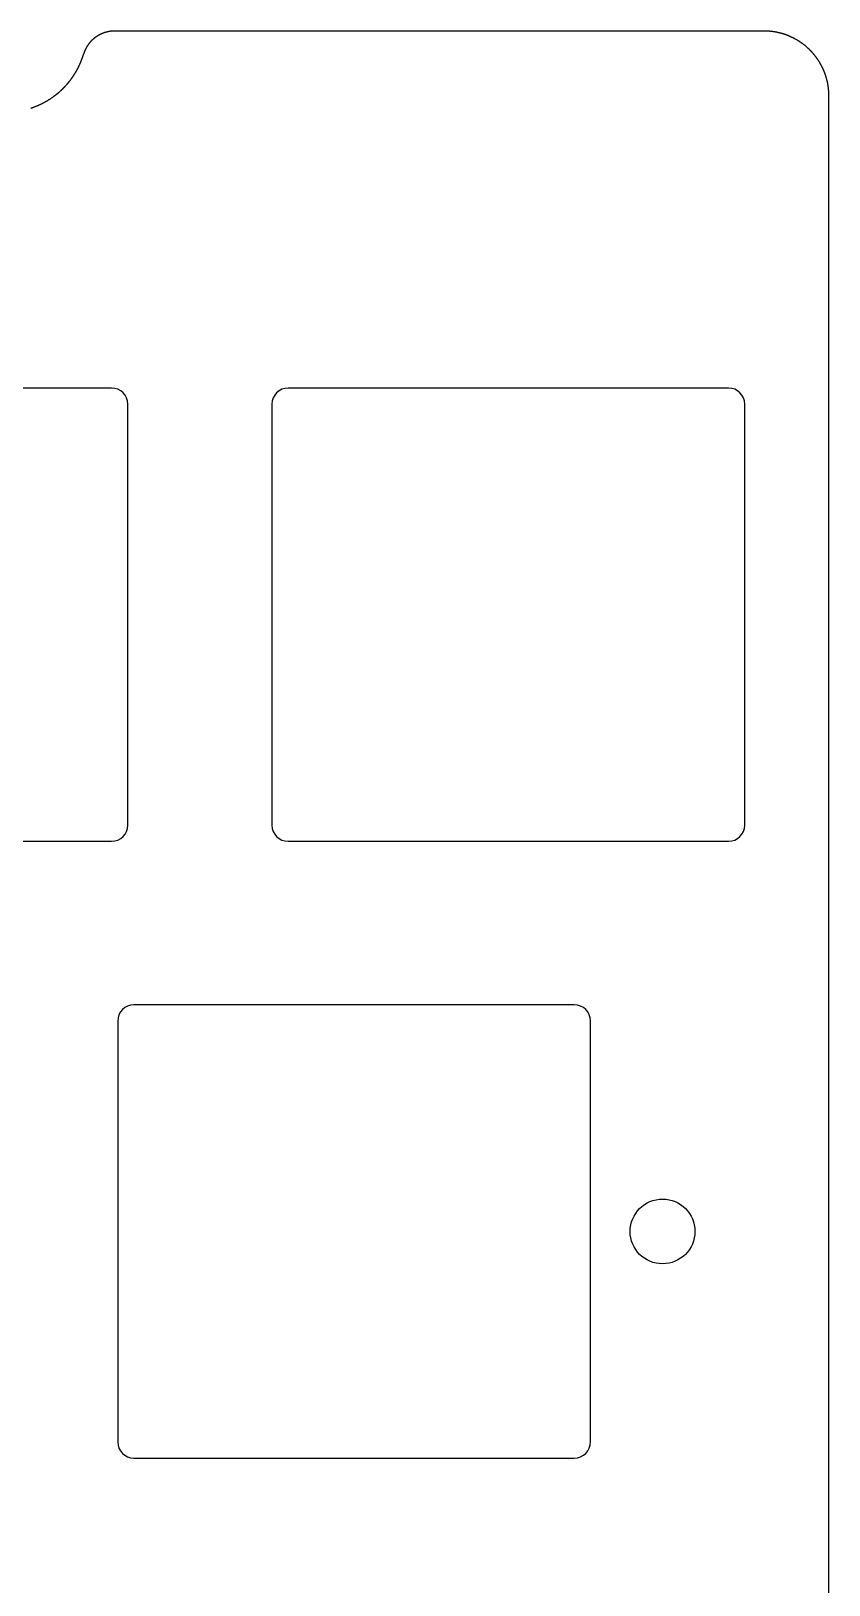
# Model space of a CAD drawing. Header units: millimetres. Extents: x -10 to 277, y -95 to 18.
# Drawn here: x 251.96 to 276.6, y -29.97 to 18.03 of the extents above; entities that cross this region are included whole.
import ezdxf

# ---------------------------------------------------------------- set-up
doc = ezdxf.new("R2010")
doc.units = ezdxf.units.MM
doc.header["$MEASUREMENT"] = 0
doc.layers.get('0').update_dxf_attribs({"linetype": 'CONTINUOUS'})
doc.layers.add('Edge.Cuts', color=53, linetype='CONTINUOUS')

msp = doc.modelspace()

# ---------------------------------------------------------------- linework, layer by layer
for points in [[(240.35, 6.5), (240.35, -6.5, 0.414212391), (240.85, -7), (254.45, -7, 0.414213562), (254.95, -6.5), (254.95, 6.5, 0.414213562), (254.45, 7), (240.85, 7, 0.414212391)], [(259.4, 6.5), (259.4, -6.5, 0.414212391), (259.9, -7), (273.5, -7, 0.414213562), (274, -6.5), (274, 6.5, 0.414213562), (273.5, 7), (259.9, 7, 0.414212391)], [(254.6375, -12.55), (254.6375, -25.55, 0.414212391), (255.1375, -26.05), (268.7375, -26.05, 0.414213562), (269.2375, -25.55), (269.2375, -12.55, 0.414213562), (268.7375, -12.05), (255.1375, -12.05, 0.414212391)]]:
    msp.add_lwpolyline(points, format="xyb", close=True)
msp.add_circle((271.4625, -19.05), 1)
at = {"layer": 'Edge.Cuts', "linetype": 'Continuous'}
for p, q in [((253.862325, 17.759895), (253.859045, 17.756847)), ((253.865618, 17.762927), (253.862325, 17.759895)), ((253.868925, 17.765945), (253.865618, 17.762927)), ((253.872245, 17.768949), (253.868925, 17.765945)), ((253.875579, 17.771938), (253.872245, 17.768949)), ((253.878926, 17.774911), (253.875579, 17.771938)), ((253.882287, 17.77787), (253.878926, 17.774911)), ((253.885661, 17.780814), (253.882287, 17.77787)), ((253.889048, 17.783743), (253.885661, 17.780814)), ((253.892448, 17.786657), (253.889048, 17.783743)), ((253.895861, 17.789555), (253.892448, 17.786657)), ((253.899287, 17.792439), (253.895861, 17.789555)), ((253.902726, 17.795307), (253.899287, 17.792439)), ((253.906178, 17.798159), (253.902726, 17.795307)), ((253.909643, 17.800997), (253.906178, 17.798159)), ((253.91312, 17.803819), (253.909643, 17.800997)), ((253.91661, 17.806625), (253.91312, 17.803819)), ((253.920113, 17.809416), (253.91661, 17.806625)), ((253.923627, 17.812191), (253.920113, 17.809416)), ((253.927155, 17.81495), (253.923627, 17.812191)), ((253.930694, 17.817694), (253.927155, 17.81495)), ((253.934246, 17.820422), (253.930694, 17.817694)), ((253.93781, 17.823134), (253.934246, 17.820422)), ((253.941386, 17.82583), (253.93781, 17.823134)), ((253.948574, 17.831173), (253.941386, 17.82583)), ((253.955809, 17.836453), (253.948574, 17.831173)), ((253.963091, 17.841667), (253.955809, 17.836453)), ((253.970419, 17.846816), (253.963091, 17.841667)), ((253.977793, 17.851899), (253.970419, 17.846816)), ((253.985211, 17.856916), (253.977793, 17.851899)), ((253.992674, 17.861866), (253.985211, 17.856916)), ((254.00018, 17.866749), (253.992674, 17.861866)), ((254.007729, 17.871565), (254.00018, 17.866749)), ((254.01532, 17.876313), (254.007729, 17.871565)), ((254.022953, 17.880992), (254.01532, 17.876313)), ((254.030626, 17.885602), (254.022953, 17.880992)), ((254.03834, 17.890144), (254.030626, 17.885602)), ((254.046094, 17.894616), (254.03834, 17.890144)), ((254.053886, 17.899018), (254.046094, 17.894616)), ((254.061717, 17.90335), (254.053886, 17.899018)), ((254.069585, 17.907611), (254.061717, 17.90335)), ((254.07749, 17.911802), (254.069585, 17.907611)), ((254.085432, 17.915921), (254.07749, 17.911802)), ((254.093409, 17.919968), (254.085432, 17.915921)), ((254.101421, 17.923944), (254.093409, 17.919968)), ((254.109468, 17.927847), (254.101421, 17.923944)), ((254.117548, 17.931678), (254.109468, 17.927847)), ((254.125661, 17.935436), (254.117548, 17.931678)), ((254.133806, 17.939121), (254.125661, 17.935436)), ((254.141983, 17.942732), (254.133806, 17.939121)), ((254.150191, 17.94627), (254.141983, 17.942732)), ((254.158429, 17.949734), (254.150191, 17.94627)), ((254.166697, 17.953123), (254.158429, 17.949734)), ((254.174994, 17.956438), (254.166697, 17.953123)), ((254.18332, 17.959678), (254.174994, 17.956438)), ((254.191673, 17.962844), (254.18332, 17.959678)), ((254.200053, 17.965933), (254.191673, 17.962844)), ((254.20846, 17.968948), (254.200053, 17.965933)), ((254.216893, 17.971887), (254.20846, 17.968948)), ((254.22535, 17.97475), (254.216893, 17.971887)), ((254.233832, 17.977537), (254.22535, 17.97475)), ((254.242339, 17.980247), (254.233832, 17.977537)), ((254.250868, 17.982882), (254.242339, 17.980247)), ((254.25942, 17.985439), (254.250868, 17.982882)), ((254.267994, 17.98792), (254.25942, 17.985439)), ((254.27659, 17.990323), (254.267994, 17.98792)), ((254.285206, 17.99265), (254.27659, 17.990323)), ((254.293843, 17.994899), (254.285206, 17.99265)), ((254.302499, 17.997071), (254.293843, 17.994899)), ((254.311174, 17.999165), (254.302499, 17.997071)), ((254.319868, 18.001181), (254.311174, 17.999165)), ((254.32858, 18.003119), (254.319868, 18.001181)), ((254.337309, 18.00498), (254.32858, 18.003119)), ((254.346054, 18.006762), (254.337309, 18.00498)), ((254.354816, 18.008466), (254.346054, 18.006762)), ((254.363593, 18.010091), (254.354816, 18.008466)), ((254.372386, 18.011638), (254.363593, 18.010091)), ((254.381193, 18.013107), (254.372386, 18.011638)), ((254.390013, 18.014496), (254.381193, 18.013107)), ((254.398848, 18.015807), (254.390013, 18.014496)), ((254.407695, 18.017039), (254.398848, 18.015807)), ((254.416554, 18.018192), (254.407695, 18.017039)), ((254.425425, 18.019266), (254.416554, 18.018192)), ((254.434308, 18.020261), (254.425425, 18.019266)), ((254.443201, 18.021176), (254.434308, 18.020261)), ((254.452105, 18.022012), (254.443201, 18.021176)), ((254.461018, 18.022769), (254.452105, 18.022012)), ((254.469941, 18.023447), (254.461018, 18.022769)), ((254.478872, 18.024045), (254.469941, 18.023447)), ((254.487812, 18.024563), (254.478872, 18.024045)), ((254.49676, 18.025002), (254.487812, 18.024563)), ((254.505715, 18.025361), (254.49676, 18.025002)), ((254.514677, 18.025641), (254.505715, 18.025361)), ((254.523645, 18.02584), (254.514677, 18.025641)), ((254.53262, 18.02596), (254.523645, 18.02584)), ((254.5416, 18.026), (254.53262, 18.02596)), ((274.6, 18.026), (254.5416, 18.026)), ((274.602308, 18.025999), (274.6, 18.026)), ((274.60864, 18.025981), (274.602308, 18.025999)), ((274.614969, 18.025944), (274.60864, 18.025981)), ((274.621299, 18.025887), (274.614969, 18.025944)), ((274.627627, 18.025809), (274.621299, 18.025887)), ((274.633957, 18.025712), (274.627627, 18.025809)), ((274.640284, 18.025595), (274.633957, 18.025712)), ((274.646612, 18.025457), (274.640284, 18.025595)), ((274.652937, 18.0253), (274.646612, 18.025457)), ((274.659264, 18.025123), (274.652937, 18.0253)), ((274.665588, 18.024925), (274.659264, 18.025123)), ((274.671912, 18.024708), (274.665588, 18.024925)), ((274.678235, 18.024471), (274.671912, 18.024708)), ((274.684557, 18.024213), (274.678235, 18.024471)), ((274.690877, 18.023936), (274.684557, 18.024213)), ((274.697198, 18.023639), (274.690877, 18.023936)), ((274.703516, 18.023322), (274.697198, 18.023639)), ((274.709834, 18.022984), (274.703516, 18.023322)), ((274.71615, 18.022627), (274.709834, 18.022984)), ((274.722465, 18.02225), (274.71615, 18.022627)), ((274.728778, 18.021853), (274.722465, 18.02225)), ((274.735091, 18.021436), (274.728778, 18.021853)), ((274.7414, 18.020999), (274.735091, 18.021436)), ((274.74771, 18.020542), (274.7414, 18.020999)), ((274.754017, 18.020065), (274.74771, 18.020542)), ((274.760323, 18.019568), (274.754017, 18.020065)), ((274.766627, 18.019051), (274.760323, 18.019568)), ((274.77293, 18.018515), (274.766627, 18.019051)), ((274.779229, 18.017958), (274.77293, 18.018515)), ((274.785528, 18.017381), (274.779229, 18.017958)), ((274.791824, 18.016785), (274.785528, 18.017381)), ((274.798119, 18.016169), (274.791824, 18.016785)), ((274.804411, 18.015532), (274.798119, 18.016169)), ((274.810702, 18.014876), (274.804411, 18.015532)), ((274.81699, 18.0142), (274.810702, 18.014876)), ((274.823276, 18.013504), (274.81699, 18.0142)), ((274.829559, 18.012788), (274.823276, 18.013504)), ((274.835841, 18.012053), (274.829559, 18.012788)), ((274.84212, 18.011297), (274.835841, 18.012053)), ((274.848397, 18.010522), (274.84212, 18.011297)), ((274.85467, 18.009726), (274.848397, 18.010522)), ((274.860942, 18.008911), (274.85467, 18.009726)), ((274.86721, 18.008076), (274.860942, 18.008911)), ((274.873477, 18.007221), (274.86721, 18.008076)), ((274.879739, 18.006347), (274.873477, 18.007221)), ((274.886, 18.005452), (274.879739, 18.006347)), ((274.892257, 18.004538), (274.886, 18.005452)), ((274.898512, 18.003604), (274.892257, 18.004538)), ((274.904764, 18.002651), (274.898512, 18.003604)), ((274.911013, 18.001677), (274.904764, 18.002651)), ((274.917258, 18.000684), (274.911013, 18.001677)), ((274.9235, 17.999671), (274.917258, 18.000684)), ((274.929739, 17.998638), (274.9235, 17.999671)), ((274.935975, 17.997585), (274.929739, 17.998638)), ((274.942207, 17.996513), (274.935975, 17.997585)), ((274.948436, 17.995421), (274.942207, 17.996513)), ((274.954661, 17.994309), (274.948436, 17.995421)), ((274.960884, 17.993178), (274.954661, 17.994309)), ((274.967102, 17.992027), (274.960884, 17.993178)), ((274.973317, 17.990856), (274.967102, 17.992027)), ((274.979528, 17.989666), (274.973317, 17.990856)), ((274.985735, 17.988456), (274.979528, 17.989666)), ((274.991938, 17.987226), (274.985735, 17.988456)), ((274.998138, 17.985977), (274.991938, 17.987226)), ((275.004333, 17.984708), (274.998138, 17.985977)), ((275.010525, 17.983419), (275.004333, 17.984708)), ((275.016712, 17.982111), (275.010525, 17.983419)), ((275.022896, 17.980784), (275.016712, 17.982111)), ((275.029075, 17.979436), (275.022896, 17.980784)), ((275.03525, 17.97807), (275.029075, 17.979436)), ((275.04142, 17.976683), (275.03525, 17.97807)), ((275.047587, 17.975277), (275.04142, 17.976683)), ((275.053748, 17.973852), (275.047587, 17.975277)), ((275.059906, 17.972407), (275.053748, 17.973852)), ((275.066058, 17.970943), (275.059906, 17.972407)), ((275.072207, 17.969459), (275.066058, 17.970943)), ((275.07835, 17.967956), (275.072207, 17.969459)), ((275.084489, 17.966433), (275.07835, 17.967956)), ((275.090622, 17.964891), (275.084489, 17.966433)), ((275.096751, 17.96333), (275.090622, 17.964891)), ((275.102875, 17.961749), (275.096751, 17.96333)), ((275.108995, 17.960149), (275.102875, 17.961749)), ((275.115108, 17.958529), (275.108995, 17.960149)), ((275.121217, 17.95689), (275.115108, 17.958529)), ((275.127321, 17.955232), (275.121217, 17.95689)), ((275.13342, 17.953554), (275.127321, 17.955232)), ((275.139512, 17.951858), (275.13342, 17.953554)), ((275.1456, 17.950141), (275.139512, 17.951858)), ((275.151683, 17.948406), (275.1456, 17.950141)), ((275.15776, 17.946651), (275.151683, 17.948406)), ((275.163831, 17.944878), (275.15776, 17.946651)), ((275.169897, 17.943085), (275.163831, 17.944878)), ((275.175957, 17.941272), (275.169897, 17.943085)), ((275.182011, 17.939441), (275.175957, 17.941272)), ((275.18806, 17.93759), (275.182011, 17.939441)), ((275.194103, 17.935721), (275.18806, 17.93759)), ((275.200139, 17.933832), (275.194103, 17.935721)), ((275.20617, 17.931924), (275.200139, 17.933832)), ((275.212195, 17.929997), (275.20617, 17.931924)), ((275.218214, 17.928051), (275.212195, 17.929997)), ((275.224226, 17.926086), (275.218214, 17.928051)), ((275.230232, 17.924102), (275.224226, 17.926086)), ((275.236232, 17.922099), (275.230232, 17.924102)), ((275.242226, 17.920077), (275.236232, 17.922099)), ((275.248213, 17.918036), (275.242226, 17.920077)), ((275.254194, 17.915976), (275.248213, 17.918036)), ((275.260168, 17.913898), (275.254194, 17.915976)), ((275.266136, 17.9118), (275.260168, 17.913898)), ((275.272097, 17.909684), (275.266136, 17.9118)), ((275.278052, 17.907548), (275.272097, 17.909684)), ((275.283999, 17.905394), (275.278052, 17.907548)), ((275.28994, 17.903221), (275.283999, 17.905394)), ((275.295874, 17.901029), (275.28994, 17.903221)), ((275.301801, 17.898819), (275.295874, 17.901029)), ((275.307721, 17.89659), (275.301801, 17.898819)), ((275.313633, 17.894342), (275.307721, 17.89659)), ((275.319539, 17.892075), (275.313633, 17.894342)), ((275.325438, 17.88979), (275.319539, 17.892075)), ((275.331329, 17.887486), (275.325438, 17.88979)), ((275.337213, 17.885163), (275.331329, 17.887486)), ((275.343089, 17.882822), (275.337213, 17.885163)), ((275.348958, 17.880462), (275.343089, 17.882822)), ((275.35482, 17.878084), (275.348958, 17.880462)), ((275.360674, 17.875687), (275.35482, 17.878084)), ((275.36652, 17.873272), (275.360674, 17.875687)), ((275.37819, 17.868386), (275.36652, 17.873272)), ((275.389829, 17.863427), (275.37819, 17.868386)), ((275.401436, 17.858394), (275.389829, 17.863427)), ((275.41301, 17.853287), (275.401436, 17.858394)), ((275.424552, 17.848108), (275.41301, 17.853287)), ((275.436061, 17.842856), (275.424552, 17.848108)), ((275.447537, 17.837531), (275.436061, 17.842856)), ((275.458978, 17.832134), (275.447537, 17.837531)), ((275.470385, 17.826665), (275.458978, 17.832134)), ((275.481757, 17.821124), (275.470385, 17.826665)), ((275.493093, 17.815511), (275.481757, 17.821124)), ((275.504394, 17.809826), (275.493093, 17.815511)), ((275.515658, 17.804071), (275.504394, 17.809826)), ((275.526885, 17.798244), (275.515658, 17.804071)), ((275.538075, 17.792347), (275.526885, 17.798244)), ((275.549228, 17.786379), (275.538075, 17.792347)), ((275.560342, 17.78034), (275.549228, 17.786379)), ((275.571417, 17.774232), (275.560342, 17.78034)), ((275.582454, 17.768054), (275.571417, 17.774232)), ((275.593451, 17.761806), (275.582454, 17.768054)), ((275.604408, 17.75549), (275.593451, 17.761806)), ((253.570939, 17.27147), (253.573072, 17.278245)), ((253.573072, 17.278245), (253.575186, 17.285024)), ((253.575186, 17.285024), (253.577281, 17.291814)), ((253.577281, 17.291814), (253.579358, 17.298608)), ((253.579358, 17.298608), (253.581416, 17.305411)), ((253.581416, 17.305411), (253.5833, 17.3117)), ((253.583904, 17.31372), (253.5833, 17.3117)), ((253.585207, 17.318022), (253.583904, 17.31372)), ((253.586527, 17.322316), (253.585207, 17.318022)), ((253.587867, 17.326604), (253.586527, 17.322316)), ((253.589225, 17.330883), (253.587867, 17.326604)), ((253.590603, 17.335157), (253.589225, 17.330883)), ((253.591998, 17.339422), (253.590603, 17.335157)), ((253.593413, 17.343682), (253.591998, 17.339422)), ((253.594846, 17.347932), (253.593413, 17.343682)), ((253.596298, 17.352176), (253.594846, 17.347932)), ((253.597768, 17.356412), (253.596298, 17.352176)), ((253.599258, 17.360641), (253.597768, 17.356412)), ((253.600765, 17.364861), (253.599258, 17.360641)), ((253.602292, 17.369076), (253.600765, 17.364861)), ((253.603836, 17.373281), (253.602292, 17.369076)), ((253.605399, 17.37748), (253.603836, 17.373281)), ((253.60698, 17.381669), (253.605399, 17.37748)), ((253.608581, 17.385853), (253.60698, 17.381669)), ((253.610199, 17.390027), (253.608581, 17.385853)), ((253.611836, 17.394194), (253.610199, 17.390027)), ((253.613491, 17.398352), (253.611836, 17.394194)), ((253.615165, 17.402504), (253.613491, 17.398352)), ((253.616856, 17.406645), (253.615165, 17.402504)), ((253.618567, 17.41078), (253.616856, 17.406645)), ((253.620294, 17.414905), (253.618567, 17.41078)), ((253.622041, 17.419024), (253.620294, 17.414905)), ((253.623806, 17.423132), (253.622041, 17.419024)), ((253.625589, 17.427234), (253.623806, 17.423132)), ((253.62739, 17.431326), (253.625589, 17.427234)), ((253.629209, 17.435411), (253.62739, 17.431326)), ((253.631046, 17.439485), (253.629209, 17.435411)), ((253.632902, 17.443553), (253.631046, 17.439485)), ((253.634775, 17.44761), (253.632902, 17.443553)), ((253.636667, 17.45166), (253.634775, 17.44761)), ((253.638576, 17.455699), (253.636667, 17.45166)), ((253.640503, 17.459732), (253.638576, 17.455699)), ((253.642448, 17.463753), (253.640503, 17.459732)), ((253.644411, 17.467768), (253.642448, 17.463753)), ((253.646392, 17.471771), (253.644411, 17.467768)), ((253.648391, 17.475768), (253.646392, 17.471771)), ((253.650407, 17.479753), (253.648391, 17.475768)), ((253.652442, 17.48373), (253.650407, 17.479753)), ((253.654493, 17.487697), (253.652442, 17.48373)), ((253.656563, 17.491656), (253.654493, 17.487697)), ((253.65865, 17.495603), (253.656563, 17.491656)), ((253.660755, 17.499543), (253.65865, 17.495603)), ((253.662877, 17.503472), (253.660755, 17.499543)), ((253.665018, 17.507393), (253.662877, 17.503472)), ((253.667175, 17.511302), (253.665018, 17.507393)), ((253.66935, 17.515203), (253.667175, 17.511302)), ((253.671542, 17.519092), (253.66935, 17.515203)), ((253.673752, 17.522974), (253.671542, 17.519092)), ((253.675979, 17.526844), (253.673752, 17.522974)), ((253.678223, 17.530705), (253.675979, 17.526844)), ((253.680485, 17.534554), (253.678223, 17.530705)), ((253.682764, 17.538395), (253.680485, 17.534554)), ((253.68506, 17.542225), (253.682764, 17.538395)), ((253.687373, 17.546045), (253.68506, 17.542225)), ((253.689703, 17.549854), (253.687373, 17.546045)), ((253.692051, 17.553653), (253.689703, 17.549854)), ((253.694415, 17.557441), (253.692051, 17.553653)), ((253.696797, 17.561219), (253.694415, 17.557441)), ((253.699195, 17.564986), (253.696797, 17.561219)), ((253.701611, 17.568743), (253.699195, 17.564986)), ((253.704043, 17.572488), (253.701611, 17.568743)), ((253.706492, 17.576223), (253.704043, 17.572488)), ((253.708957, 17.579946), (253.706492, 17.576223)), ((253.71144, 17.58366), (253.708957, 17.579946)), ((253.713939, 17.587361), (253.71144, 17.58366)), ((253.716456, 17.591052), (253.713939, 17.587361)), ((253.718988, 17.594731), (253.716456, 17.591052)), ((253.721537, 17.5984), (253.718988, 17.594731)), ((253.724102, 17.602056), (253.721537, 17.5984)), ((253.726685, 17.605703), (253.724102, 17.602056)), ((253.729282, 17.609336), (253.726685, 17.605703)), ((253.731898, 17.612959), (253.729282, 17.609336)), ((253.734528, 17.61657), (253.731898, 17.612959)), ((253.737176, 17.62017), (253.734528, 17.61657)), ((253.739839, 17.623756), (253.737176, 17.62017)), ((253.742519, 17.627333), (253.739839, 17.623756)), ((253.745215, 17.630896), (253.742519, 17.627333)), ((253.747927, 17.634449), (253.745215, 17.630896)), ((253.750654, 17.637988), (253.747927, 17.634449)), ((253.753399, 17.641516), (253.750654, 17.637988)), ((253.756158, 17.645032), (253.753399, 17.641516)), ((253.758934, 17.648536), (253.756158, 17.645032)), ((253.761725, 17.652026), (253.758934, 17.648536)), ((253.764533, 17.655506), (253.761725, 17.652026)), ((253.767355, 17.658972), (253.764533, 17.655506)), ((253.770194, 17.662426), (253.767355, 17.658972)), ((253.773048, 17.665867), (253.770194, 17.662426)), ((253.775918, 17.669296), (253.773048, 17.665867)), ((253.778802, 17.672712), (253.775918, 17.669296)), ((253.781703, 17.676115), (253.778802, 17.672712)), ((253.784619, 17.679505), (253.781703, 17.676115)), ((253.78755, 17.682883), (253.784619, 17.679505)), ((253.790496, 17.686248), (253.78755, 17.682883)), ((253.793458, 17.689599), (253.790496, 17.686248)), ((253.796434, 17.692937), (253.793458, 17.689599)), ((253.799426, 17.696263), (253.796434, 17.692937)), ((253.802432, 17.699575), (253.799426, 17.696263)), ((253.805454, 17.702874), (253.802432, 17.699575)), ((253.808491, 17.706159), (253.805454, 17.702874)), ((253.811542, 17.709431), (253.808491, 17.706159)), ((253.814608, 17.712689), (253.811542, 17.709431)), ((253.817689, 17.715934), (253.814608, 17.712689)), ((253.820784, 17.719164), (253.817689, 17.715934)), ((253.823894, 17.722382), (253.820784, 17.719164)), ((253.827018, 17.725585), (253.823894, 17.722382)), ((253.830157, 17.728775), (253.827018, 17.725585)), ((253.83331, 17.731951), (253.830157, 17.728775)), ((253.836478, 17.735113), (253.83331, 17.731951)), ((253.83966, 17.73826), (253.836478, 17.735113)), ((253.842856, 17.741394), (253.83966, 17.73826)), ((253.846066, 17.744513), (253.842856, 17.741394)), ((253.84929, 17.747618), (253.846066, 17.744513)), ((253.852528, 17.750709), (253.84929, 17.747618)), ((253.85578, 17.753785), (253.852528, 17.750709)), ((253.859045, 17.756847), (253.85578, 17.753785)), ((275.615324, 17.749104), (275.604408, 17.75549)), ((275.6262, 17.742649), (275.615324, 17.749104)), ((275.637034, 17.736126), (275.6262, 17.742649)), ((275.647827, 17.729534), (275.637034, 17.736126)), ((275.658578, 17.722875), (275.647827, 17.729534)), ((275.669286, 17.716148), (275.658578, 17.722875)), ((275.679951, 17.709353), (275.669286, 17.716148)), ((275.690572, 17.702491), (275.679951, 17.709353)), ((275.70115, 17.695563), (275.690572, 17.702491)), ((275.711684, 17.688567), (275.70115, 17.695563)), ((275.722173, 17.681506), (275.711684, 17.688567)), ((275.732617, 17.674378), (275.722173, 17.681506)), ((275.743016, 17.667184), (275.732617, 17.674378)), ((275.753368, 17.659925), (275.743016, 17.667184)), ((275.763675, 17.652601), (275.753368, 17.659925)), ((275.773935, 17.645211), (275.763675, 17.652601)), ((275.784148, 17.637757), (275.773935, 17.645211)), ((275.794313, 17.630239), (275.784148, 17.637757)), ((275.804431, 17.622656), (275.794313, 17.630239)), ((275.8145, 17.61501), (275.804431, 17.622656)), ((275.824521, 17.6073), (275.8145, 17.61501)), ((275.834493, 17.599526), (275.824521, 17.6073)), ((275.844416, 17.59169), (275.834493, 17.599526)), ((275.854289, 17.583791), (275.844416, 17.59169)), ((275.864113, 17.57583), (275.854289, 17.583791)), ((275.873885, 17.567806), (275.864113, 17.57583)), ((275.883607, 17.559721), (275.873885, 17.567806)), ((275.893278, 17.551574), (275.883607, 17.559721)), ((275.902898, 17.543366), (275.893278, 17.551574)), ((275.912466, 17.535097), (275.902898, 17.543366)), ((275.921982, 17.526768), (275.912466, 17.535097)), ((275.931445, 17.518378), (275.921982, 17.526768)), ((275.940855, 17.509928), (275.931445, 17.518378)), ((275.950213, 17.501418), (275.940855, 17.509928)), ((275.959517, 17.492849), (275.950213, 17.501418)), ((275.968767, 17.48422), (275.959517, 17.492849)), ((275.977963, 17.475533), (275.968767, 17.48422)), ((275.987104, 17.466787), (275.977963, 17.475533)), ((275.996191, 17.457982), (275.987104, 17.466787)), ((276.005223, 17.44912), (275.996191, 17.457982)), ((276.0142, 17.4402), (276.005223, 17.44912)), ((276.015831, 17.438567), (276.0142, 17.4402)), ((276.020296, 17.434077), (276.015831, 17.438567)), ((276.024746, 17.429575), (276.020296, 17.434077)), ((276.029182, 17.425058), (276.024746, 17.429575)), ((276.033602, 17.420528), (276.029182, 17.425058)), ((276.038009, 17.415984), (276.033602, 17.420528)), ((276.0424, 17.411426), (276.038009, 17.415984)), ((276.046778, 17.406854), (276.0424, 17.411426)), ((276.05114, 17.40227), (276.046778, 17.406854)), ((276.055489, 17.397671), (276.05114, 17.40227)), ((276.059821, 17.393059), (276.055489, 17.397671)), ((276.06414, 17.388433), (276.059821, 17.393059)), ((276.068443, 17.383794), (276.06414, 17.388433)), ((276.072733, 17.379141), (276.068443, 17.383794)), ((276.077006, 17.374475), (276.072733, 17.379141)), ((276.081265, 17.369796), (276.077006, 17.374475)), ((276.085509, 17.365104), (276.081265, 17.369796)), ((276.089738, 17.360397), (276.085509, 17.365104)), ((276.093952, 17.355678), (276.089738, 17.360397)), ((276.098151, 17.350946), (276.093952, 17.355678)), ((276.102335, 17.346201), (276.098151, 17.350946)), ((276.106504, 17.341442), (276.102335, 17.346201)), ((276.110657, 17.336671), (276.106504, 17.341442)), ((276.114796, 17.331886), (276.110657, 17.336671)), ((276.118918, 17.327089), (276.114796, 17.331886)), ((276.123027, 17.322278), (276.118918, 17.327089)), ((276.127119, 17.317455), (276.123027, 17.322278)), ((276.131196, 17.312618), (276.127119, 17.317455)), ((276.135258, 17.30777), (276.131196, 17.312618)), ((276.139304, 17.302907), (276.135258, 17.30777)), ((276.143335, 17.298034), (276.139304, 17.302907)), ((276.147351, 17.293146), (276.143335, 17.298034)), ((276.15135, 17.288247), (276.147351, 17.293146)), ((276.155335, 17.283334), (276.15135, 17.288247)), ((276.159303, 17.27841), (276.155335, 17.283334)), ((276.163256, 17.273472), (276.159303, 17.27841)), ((253.362211, 16.792456), (253.365686, 16.798604)), ((253.365686, 16.798604), (253.369142, 16.80476)), ((253.369142, 16.80476), (253.372581, 16.810928)), ((253.372581, 16.810928), (253.376002, 16.817103)), ((253.376002, 16.817103), (253.379407, 16.82329)), ((253.379407, 16.82329), (253.382793, 16.829485)), ((253.382793, 16.829485), (253.386162, 16.835692)), ((253.386162, 16.835692), (253.389513, 16.841906)), ((253.389513, 16.841906), (253.392848, 16.848132)), ((253.392848, 16.848132), (253.396164, 16.854366)), ((253.396164, 16.854366), (253.399463, 16.86061)), ((253.399463, 16.86061), (253.402744, 16.866863)), ((253.402744, 16.866863), (253.406008, 16.873127)), ((253.406008, 16.873127), (253.409253, 16.879398)), ((253.409253, 16.879398), (253.412482, 16.88568)), ((253.412482, 16.88568), (253.415692, 16.89197)), ((253.415692, 16.89197), (253.418885, 16.898272)), ((253.418885, 16.898272), (253.422059, 16.90458)), ((253.422059, 16.90458), (253.425217, 16.9109)), ((253.425217, 16.9109), (253.428356, 16.917226)), ((253.428356, 16.917226), (253.431478, 16.923564)), ((253.431478, 16.923564), (253.434581, 16.929909)), ((253.434581, 16.929909), (253.437667, 16.936265)), ((253.437667, 16.936265), (253.440735, 16.942628)), ((253.440735, 16.942628), (253.443785, 16.949002)), ((253.443785, 16.949002), (253.446817, 16.955383)), ((253.446817, 16.955383), (253.449832, 16.961775)), ((253.449832, 16.961775), (253.452828, 16.968173)), ((253.452828, 16.968173), (253.455806, 16.974583)), ((253.455806, 16.974583), (253.458766, 16.980999)), ((253.458766, 16.980999), (253.461709, 16.987426)), ((253.461709, 16.987426), (253.464633, 16.993859)), ((253.464633, 16.993859), (253.467539, 17.000303)), ((253.467539, 17.000303), (253.470427, 17.006754)), ((253.470427, 17.006754), (253.473298, 17.013216)), ((253.473298, 17.013216), (253.476149, 17.019684)), ((253.476149, 17.019684), (253.478983, 17.026162)), ((253.478983, 17.026162), (253.481799, 17.032647)), ((253.481799, 17.032647), (253.484597, 17.039142)), ((253.484597, 17.039142), (253.487375, 17.045644)), ((253.487375, 17.045644), (253.490137, 17.052156)), ((253.490137, 17.052156), (253.49288, 17.058675)), ((253.49288, 17.058675), (253.495605, 17.065203)), ((253.495605, 17.065203), (253.498311, 17.071738)), ((253.498311, 17.071738), (253.500999, 17.078283)), ((253.500999, 17.078283), (253.503669, 17.084835)), ((253.503669, 17.084835), (253.506321, 17.091396)), ((253.506321, 17.091396), (253.508954, 17.097963)), ((253.508954, 17.097963), (253.511569, 17.104541)), ((253.511569, 17.104541), (253.514165, 17.111125)), ((253.514165, 17.111125), (253.516744, 17.117718)), ((253.516744, 17.117718), (253.519303, 17.124318)), ((253.519303, 17.124318), (253.521845, 17.130927)), ((253.521845, 17.130927), (253.524368, 17.137542)), ((253.524368, 17.137542), (253.526873, 17.144168)), ((253.526873, 17.144168), (253.529359, 17.150799)), ((253.529359, 17.150799), (253.531827, 17.157439)), ((253.531827, 17.157439), (253.534276, 17.164086)), ((253.534276, 17.164086), (253.536707, 17.170742)), ((253.536707, 17.170742), (253.539119, 17.177404)), ((253.539119, 17.177404), (253.541513, 17.184075)), ((253.541513, 17.184075), (253.543888, 17.190752)), ((253.543888, 17.190752), (253.546245, 17.197439)), ((253.546245, 17.197439), (253.548582, 17.204131)), ((253.548582, 17.204131), (253.550902, 17.210833)), ((253.550902, 17.210833), (253.553203, 17.21754)), ((253.553203, 17.21754), (253.555485, 17.224257)), ((253.555485, 17.224257), (253.557749, 17.230979)), ((253.557749, 17.230979), (253.559994, 17.23771)), ((253.559994, 17.23771), (253.56222, 17.244447)), ((253.56222, 17.244447), (253.564428, 17.251193)), ((253.564428, 17.251193), (253.566617, 17.257944)), ((253.566617, 17.257944), (253.568787, 17.264704)), ((253.568787, 17.264704), (253.570939, 17.27147)), ((276.167193, 17.268523), (276.163256, 17.273472)), ((276.171115, 17.26356), (276.167193, 17.268523)), ((276.175021, 17.258586), (276.171115, 17.26356)), ((276.178911, 17.253599), (276.175021, 17.258586)), ((276.182785, 17.248601), (276.178911, 17.253599)), ((276.186644, 17.243589), (276.182785, 17.248601)), ((276.190486, 17.238566), (276.186644, 17.243589)), ((276.194313, 17.233531), (276.190486, 17.238566)), ((276.198123, 17.228484), (276.194313, 17.233531)), ((276.201918, 17.223424), (276.198123, 17.228484)), ((276.205696, 17.218353), (276.201918, 17.223424)), ((276.209459, 17.213269), (276.205696, 17.218353)), ((276.213205, 17.208174), (276.209459, 17.213269)), ((276.216936, 17.203067), (276.213205, 17.208174)), ((276.22065, 17.197948), (276.216936, 17.203067)), ((276.224348, 17.192817), (276.22065, 17.197948)), ((276.228029, 17.187676), (276.224348, 17.192817)), ((276.231695, 17.182521), (276.228029, 17.187676)), ((276.235343, 17.177356), (276.231695, 17.182521)), ((276.238976, 17.172179), (276.235343, 17.177356)), ((276.242592, 17.166991), (276.238976, 17.172179)), ((276.246192, 17.161791), (276.242592, 17.166991)), ((276.249775, 17.15658), (276.246192, 17.161791)), ((276.253343, 17.151357), (276.249775, 17.15658)), ((276.256893, 17.146124), (276.253343, 17.151357)), ((276.260427, 17.140879), (276.256893, 17.146124)), ((276.263944, 17.135623), (276.260427, 17.140879)), ((276.267444, 17.130355), (276.263944, 17.135623)), ((276.270928, 17.125077), (276.267444, 17.130355)), ((276.274396, 17.119787), (276.270928, 17.125077)), ((276.277846, 17.114487), (276.274396, 17.119787)), ((276.28128, 17.109176), (276.277846, 17.114487)), ((276.284696, 17.103854), (276.28128, 17.109176)), ((276.288097, 17.098521), (276.284696, 17.103854)), ((276.29148, 17.093178), (276.288097, 17.098521)), ((276.294846, 17.087823), (276.29148, 17.093178)), ((276.298195, 17.082458), (276.294846, 17.087823)), ((276.301528, 17.077082), (276.298195, 17.082458)), ((276.304843, 17.071696), (276.301528, 17.077082)), ((276.308142, 17.066299), (276.304843, 17.071696)), ((276.311423, 17.060893), (276.308142, 17.066299)), ((276.314687, 17.055475), (276.311423, 17.060893)), ((276.317934, 17.050047), (276.314687, 17.055475)), ((276.321164, 17.044609), (276.317934, 17.050047)), ((276.324376, 17.039161), (276.321164, 17.044609)), ((276.327572, 17.033702), (276.324376, 17.039161)), ((276.33075, 17.028234), (276.327572, 17.033702)), ((276.333911, 17.022755), (276.33075, 17.028234)), ((276.337055, 17.017267), (276.333911, 17.022755)), ((276.340181, 17.011768), (276.337055, 17.017267)), ((276.34329, 17.00626), (276.340181, 17.011768)), ((276.346381, 17.000741), (276.34329, 17.00626)), ((276.349455, 16.995213), (276.346381, 17.000741)), ((276.352512, 16.989675), (276.349455, 16.995213)), ((276.35555, 16.984128), (276.352512, 16.989675)), ((276.358572, 16.978571), (276.35555, 16.984128)), ((276.361576, 16.973004), (276.358572, 16.978571)), ((276.364562, 16.967428), (276.361576, 16.973004)), ((276.36753, 16.961843), (276.364562, 16.967428)), ((276.370482, 16.956247), (276.36753, 16.961843)), ((276.373415, 16.950643), (276.370482, 16.956247)), ((276.37633, 16.94503), (276.373415, 16.950643)), ((276.379228, 16.939407), (276.37633, 16.94503)), ((276.382108, 16.933775), (276.379228, 16.939407)), ((276.38497, 16.928134), (276.382108, 16.933775)), ((276.387815, 16.922484), (276.38497, 16.928134)), ((276.390641, 16.916825), (276.387815, 16.922484)), ((276.39345, 16.911157), (276.390641, 16.916825)), ((276.39624, 16.90548), (276.39345, 16.911157)), ((276.399013, 16.899794), (276.39624, 16.90548)), ((276.401767, 16.8941), (276.399013, 16.899794)), ((276.404504, 16.888397), (276.401767, 16.8941)), ((276.407223, 16.882685), (276.404504, 16.888397)), ((276.409923, 16.876965), (276.407223, 16.882685)), ((276.412606, 16.871236), (276.409923, 16.876965)), ((276.41527, 16.865499), (276.412606, 16.871236)), ((276.417916, 16.859753), (276.41527, 16.865499)), ((276.420544, 16.853999), (276.417916, 16.859753)), ((276.423154, 16.848237), (276.420544, 16.853999)), ((276.425746, 16.842466), (276.423154, 16.848237)), ((276.428319, 16.836688), (276.425746, 16.842466)), ((276.430874, 16.830901), (276.428319, 16.836688)), ((276.433411, 16.825106), (276.430874, 16.830901)), ((276.435929, 16.819303), (276.433411, 16.825106)), ((276.438429, 16.813492), (276.435929, 16.819303)), ((276.440911, 16.807674), (276.438429, 16.813492)), ((276.443374, 16.801847), (276.440911, 16.807674)), ((276.445819, 16.796013), (276.443374, 16.801847)), ((253.011082, 16.315729), (253.015916, 16.320894)), ((253.015916, 16.320894), (253.020734, 16.326071)), ((253.020734, 16.326071), (253.025538, 16.331263)), ((253.025538, 16.331263), (253.030327, 16.336468)), ((253.030327, 16.336468), (253.035101, 16.341687)), ((253.035101, 16.341687), (253.03986, 16.346918)), ((253.03986, 16.346918), (253.044604, 16.352163)), ((253.044604, 16.352163), (253.049333, 16.357421)), ((253.049333, 16.357421), (253.054047, 16.362693)), ((253.054047, 16.362693), (253.058746, 16.367977)), ((253.058746, 16.367977), (253.06343, 16.373275)), ((253.06343, 16.373275), (253.068099, 16.378585)), ((253.068099, 16.378585), (253.072752, 16.383909)), ((253.072752, 16.383909), (253.07739, 16.389245)), ((253.07739, 16.389245), (253.082014, 16.394595)), ((253.082014, 16.394595), (253.086621, 16.399957)), ((253.086621, 16.399957), (253.091214, 16.405333)), ((253.091214, 16.405333), (253.09579, 16.410721)), ((253.09579, 16.410721), (253.100352, 16.416122)), ((253.100352, 16.416122), (253.104898, 16.421535)), ((253.104898, 16.421535), (253.109429, 16.426962)), ((253.109429, 16.426962), (253.113944, 16.4324)), ((253.113944, 16.4324), (253.118444, 16.437852)), ((253.118444, 16.437852), (253.122927, 16.443316)), ((253.122927, 16.443316), (253.127396, 16.448793)), ((253.127396, 16.448793), (253.131848, 16.454281)), ((253.131848, 16.454281), (253.136286, 16.459783)), ((253.136286, 16.459783), (253.140706, 16.465296)), ((253.140706, 16.465296), (253.145112, 16.470823)), ((253.145112, 16.470823), (253.149501, 16.476361)), ((253.149501, 16.476361), (253.153876, 16.481912)), ((253.153876, 16.481912), (253.158233, 16.487474)), ((253.158233, 16.487474), (253.162576, 16.493049)), ((253.162576, 16.493049), (253.166901, 16.498636)), ((253.166901, 16.498636), (253.171212, 16.504235)), ((253.171212, 16.504235), (253.175506, 16.509846)), ((253.175506, 16.509846), (253.179784, 16.515469)), ((253.179784, 16.515469), (253.184046, 16.521104)), ((253.184046, 16.521104), (253.188292, 16.526751)), ((253.188292, 16.526751), (253.192522, 16.532409)), ((253.192522, 16.532409), (253.196736, 16.53808)), ((253.196736, 16.53808), (253.200933, 16.543762)), ((253.200933, 16.543762), (253.205114, 16.549456)), ((253.205114, 16.549456), (253.209279, 16.555161)), ((253.209279, 16.555161), (253.213428, 16.560879)), ((253.213428, 16.560879), (253.21756, 16.566607)), ((253.21756, 16.566607), (253.221676, 16.572348)), ((253.221676, 16.572348), (253.225776, 16.578099)), ((253.225776, 16.578099), (253.229859, 16.583863)), ((253.229859, 16.583863), (253.233926, 16.589637)), ((253.233926, 16.589637), (253.237976, 16.595424)), ((253.237976, 16.595424), (253.24201, 16.601221)), ((253.24201, 16.601221), (253.246028, 16.60703)), ((253.246028, 16.60703), (253.250028, 16.612849)), ((253.250028, 16.612849), (253.254012, 16.618681)), ((253.254012, 16.618681), (253.257979, 16.624522)), ((253.257979, 16.624522), (253.261931, 16.630377)), ((253.261931, 16.630377), (253.265865, 16.63624)), ((253.265865, 16.63624), (253.269783, 16.642116)), ((253.269783, 16.642116), (253.273683, 16.648002)), ((253.273683, 16.648002), (253.277567, 16.6539)), ((253.277567, 16.6539), (253.281434, 16.659807)), ((253.281434, 16.659807), (253.285285, 16.665727)), ((253.285285, 16.665727), (253.289118, 16.671656)), ((253.289118, 16.671656), (253.292935, 16.677598)), ((253.292935, 16.677598), (253.296734, 16.683548)), ((253.296734, 16.683548), (253.300518, 16.689511)), ((253.300518, 16.689511), (253.304283, 16.695483)), ((253.304283, 16.695483), (253.308033, 16.701467)), ((253.308033, 16.701467), (253.311764, 16.70746)), ((253.311764, 16.70746), (253.315479, 16.713465)), ((253.315479, 16.713465), (253.319177, 16.719479)), ((253.319177, 16.719479), (253.322858, 16.725505)), ((253.322858, 16.725505), (253.326521, 16.731539)), ((253.326521, 16.731539), (253.330168, 16.737586)), ((253.330168, 16.737586), (253.333797, 16.743641)), ((253.333797, 16.743641), (253.33741, 16.749709)), ((253.33741, 16.749709), (253.341004, 16.755784)), ((253.341004, 16.755784), (253.344583, 16.761872)), ((253.344583, 16.761872), (253.348143, 16.767968)), ((253.348143, 16.767968), (253.351686, 16.774076)), ((253.351686, 16.774076), (253.355212, 16.780192)), ((253.355212, 16.780192), (253.358721, 16.78632)), ((253.358721, 16.78632), (253.362211, 16.792456)), ((276.448245, 16.790171), (276.445819, 16.796013)), ((276.453042, 16.778465), (276.448245, 16.790171)), ((276.457765, 16.766728), (276.453042, 16.778465)), ((276.462414, 16.754962), (276.457765, 16.766728)), ((276.466988, 16.743167), (276.462414, 16.754962)), ((276.471487, 16.731344), (276.466988, 16.743167)), ((276.475912, 16.719492), (276.471487, 16.731344)), ((276.480261, 16.707613), (276.475912, 16.719492)), ((276.484535, 16.695706), (276.480261, 16.707613)), ((276.488734, 16.683773), (276.484535, 16.695706)), ((276.492857, 16.671814), (276.488734, 16.683773)), ((276.496904, 16.659829), (276.492857, 16.671814)), ((276.500875, 16.647819), (276.496904, 16.659829)), ((276.504771, 16.635785), (276.500875, 16.647819)), ((276.50859, 16.623726), (276.504771, 16.635785)), ((276.512332, 16.611644), (276.50859, 16.623726)), ((276.515998, 16.599538), (276.512332, 16.611644)), ((276.519587, 16.58741), (276.515998, 16.599538)), ((276.5231, 16.575259), (276.519587, 16.58741)), ((276.526535, 16.563087), (276.5231, 16.575259)), ((276.529894, 16.550894), (276.526535, 16.563087)), ((276.533175, 16.53868), (276.529894, 16.550894)), ((276.536379, 16.526446), (276.533175, 16.53868)), ((276.539505, 16.514191), (276.536379, 16.526446)), ((276.542553, 16.501918), (276.539505, 16.514191)), ((276.545524, 16.489626), (276.542553, 16.501918)), ((276.548417, 16.477316), (276.545524, 16.489626)), ((276.551232, 16.464988), (276.548417, 16.477316)), ((276.553969, 16.452642), (276.551232, 16.464988)), ((276.556628, 16.44028), (276.553969, 16.452642)), ((276.559208, 16.427902), (276.556628, 16.44028)), ((276.56171, 16.415507), (276.559208, 16.427902)), ((276.564134, 16.403098), (276.56171, 16.415507)), ((276.566479, 16.390673), (276.564134, 16.403098)), ((276.568745, 16.378234), (276.566479, 16.390673)), ((276.570933, 16.365781), (276.568745, 16.378234)), ((276.573041, 16.353315), (276.570933, 16.365781)), ((276.575071, 16.340836), (276.573041, 16.353315)), ((276.577022, 16.328344), (276.575071, 16.340836)), ((276.578894, 16.31584), (276.577022, 16.328344)), ((252.393045, 15.835803), (252.405419, 15.842665)), ((252.405419, 15.842665), (252.417756, 15.849597)), ((252.417756, 15.849597), (252.430054, 15.856599)), ((252.430054, 15.856599), (252.442313, 15.863671)), ((252.442313, 15.863671), (252.454532, 15.870813)), ((252.454532, 15.870813), (252.466711, 15.878024)), ((252.466711, 15.878024), (252.47885, 15.885303)), ((252.47885, 15.885303), (252.490949, 15.892652)), ((252.490949, 15.892652), (252.503006, 15.90007)), ((252.503006, 15.90007), (252.515021, 15.907555)), ((252.515021, 15.907555), (252.526995, 15.915109)), ((252.526995, 15.915109), (252.538926, 15.92273)), ((252.538926, 15.92273), (252.550814, 15.93042)), ((252.550814, 15.93042), (252.562659, 15.938176)), ((252.562659, 15.938176), (252.57446, 15.945999)), ((252.57446, 15.945999), (252.586218, 15.95389)), ((252.586218, 15.95389), (252.59793, 15.961846)), ((252.59793, 15.961846), (252.609598, 15.969869)), ((252.609598, 15.969869), (252.621221, 15.977958)), ((252.621221, 15.977958), (252.632798, 15.986113)), ((252.632798, 15.986113), (252.644329, 15.994333)), ((252.644329, 15.994333), (252.655814, 16.002618)), ((252.655814, 16.002618), (252.667251, 16.010968)), ((252.667251, 16.010968), (252.678642, 16.019382)), ((252.678642, 16.019382), (252.684319, 16.023614)), ((252.684319, 16.023614), (252.689984, 16.027861)), ((252.689984, 16.027861), (252.695638, 16.032124)), ((252.695638, 16.032124), (252.701279, 16.036404)), ((252.701279, 16.036404), (252.706908, 16.040699)), ((252.706908, 16.040699), (252.712525, 16.04501)), ((252.712525, 16.04501), (252.71813, 16.049337)), ((252.71813, 16.049337), (252.723723, 16.05368)), ((252.723723, 16.05368), (252.729303, 16.058038)), ((252.729303, 16.058038), (252.734871, 16.062413)), ((252.734871, 16.062413), (252.740426, 16.066803)), ((252.740426, 16.066803), (252.74597, 16.071208)), ((252.74597, 16.071208), (252.7515, 16.07563)), ((252.7515, 16.07563), (252.757018, 16.080066)), ((252.757018, 16.080066), (252.762524, 16.084519)), ((252.762524, 16.084519), (252.768016, 16.088987)), ((252.768016, 16.088987), (252.773496, 16.09347)), ((252.773496, 16.09347), (252.778964, 16.097969)), ((252.778964, 16.097969), (252.784418, 16.102483)), ((252.784418, 16.102483), (252.78986, 16.107012)), ((252.78986, 16.107012), (252.795289, 16.111557)), ((252.795289, 16.111557), (252.800705, 16.116117)), ((252.800705, 16.116117), (252.806108, 16.120692)), ((252.806108, 16.120692), (252.811498, 16.125283)), ((252.811498, 16.125283), (252.816875, 16.129889)), ((252.816875, 16.129889), (252.822239, 16.134509)), ((252.822239, 16.134509), (252.82759, 16.139145)), ((252.82759, 16.139145), (252.832927, 16.143796)), ((252.832927, 16.143796), (252.838251, 16.148462)), ((252.838251, 16.148462), (252.843563, 16.153143)), ((252.843563, 16.153143), (252.84886, 16.157838)), ((252.84886, 16.157838), (252.854144, 16.162549)), ((252.854144, 16.162549), (252.859415, 16.167274)), ((252.859415, 16.167274), (252.864673, 16.172015)), ((252.864673, 16.172015), (252.869916, 16.17677)), ((252.869916, 16.17677), (252.875147, 16.181539)), ((252.875147, 16.181539), (252.880363, 16.186324)), ((252.880363, 16.186324), (252.885567, 16.191123)), ((252.885567, 16.191123), (252.890756, 16.195936)), ((252.890756, 16.195936), (252.895932, 16.200764)), ((252.895932, 16.200764), (252.901093, 16.205607)), ((252.901093, 16.205607), (252.906242, 16.210464)), ((252.906242, 16.210464), (252.911375, 16.215335)), ((252.911375, 16.215335), (252.916496, 16.220221)), ((252.916496, 16.220221), (252.921602, 16.225121)), ((252.921602, 16.225121), (252.926695, 16.230036)), ((252.926695, 16.230036), (252.931773, 16.234964)), ((252.931773, 16.234964), (252.936837, 16.239908)), ((252.936837, 16.239908), (252.941887, 16.244865)), ((252.941887, 16.244865), (252.946923, 16.249836)), ((252.946923, 16.249836), (252.951945, 16.254821)), ((252.951945, 16.254821), (252.956952, 16.259821)), ((252.956952, 16.259821), (252.961945, 16.264834)), ((252.961945, 16.264834), (252.966924, 16.269862)), ((252.966924, 16.269862), (252.971889, 16.274903)), ((252.971889, 16.274903), (252.976839, 16.279958)), ((252.976839, 16.279958), (252.981774, 16.285027)), ((252.981774, 16.285027), (252.986696, 16.29011)), ((252.986696, 16.29011), (252.991602, 16.295206)), ((252.991602, 16.295206), (252.996494, 16.300317)), ((252.996494, 16.300317), (253.001371, 16.30544)), ((253.001371, 16.30544), (253.006235, 16.310578)), ((253.006235, 16.310578), (253.011082, 16.315729)), ((276.580686, 16.303325), (276.578894, 16.31584)), ((276.5824, 16.290798), (276.580686, 16.303325)), ((276.584034, 16.278261), (276.5824, 16.290798)), ((276.585589, 16.265714), (276.584034, 16.278261)), ((276.587064, 16.253157), (276.585589, 16.265714)), ((276.58846, 16.240592), (276.587064, 16.253157)), ((276.589777, 16.228017), (276.58846, 16.240592)), ((276.591014, 16.215434), (276.589777, 16.228017)), ((276.592171, 16.202843), (276.591014, 16.215434)), ((276.593249, 16.190245), (276.592171, 16.202843)), ((276.594247, 16.17764), (276.593249, 16.190245)), ((276.595166, 16.165028), (276.594247, 16.17764)), ((276.596004, 16.15241), (276.595166, 16.165028)), ((276.596763, 16.139787), (276.596004, 16.15241)), ((276.597442, 16.127159), (276.596763, 16.139787)), ((276.598042, 16.114526), (276.597442, 16.127159)), ((276.598561, 16.101889), (276.598042, 16.114526)), ((276.599001, 16.089248), (276.598561, 16.101889)), ((276.59936, 16.076603), (276.599001, 16.089248)), ((276.59964, 16.063956), (276.59936, 16.076603)), ((276.59984, 16.051306), (276.59964, 16.063956)), ((276.59996, 16.038654), (276.59984, 16.051306)), ((276.6, 16.026), (276.59996, 16.038654)), ((276.6, -93.226), (276.6, 16.026)), ((251.952514, 15.64572), (251.965942, 15.65008)), ((251.965942, 15.65008), (251.979346, 15.654516)), ((251.979346, 15.654516), (251.992725, 15.659027)), ((251.992725, 15.659027), (252.006079, 15.663615)), ((252.006079, 15.663615), (252.019408, 15.668279)), ((252.019408, 15.668279), (252.032711, 15.673018)), ((252.032711, 15.673018), (252.045988, 15.677833)), ((252.045988, 15.677833), (252.059238, 15.682723)), ((252.059238, 15.682723), (252.072461, 15.687688)), ((252.072461, 15.687688), (252.085657, 15.692729)), ((252.085657, 15.692729), (252.098825, 15.697844)), ((252.098825, 15.697844), (252.111964, 15.703035)), ((252.111964, 15.703035), (252.125075, 15.7083)), ((252.125075, 15.7083), (252.138157, 15.713639)), ((252.138157, 15.713639), (252.151209, 15.719053)), ((252.151209, 15.719053), (252.164231, 15.724541)), ((252.164231, 15.724541), (252.177223, 15.730103)), ((252.177223, 15.730103), (252.190185, 15.735739)), ((252.190185, 15.735739), (252.203115, 15.741448)), ((252.203115, 15.741448), (252.216013, 15.747231)), ((252.216013, 15.747231), (252.22888, 15.753088)), ((252.22888, 15.753088), (252.241714, 15.759017)), ((252.241714, 15.759017), (252.254516, 15.765019)), ((252.254516, 15.765019), (252.267284, 15.771094)), ((252.267284, 15.771094), (252.280018, 15.777242)), ((252.280018, 15.777242), (252.292719, 15.783462)), ((252.292719, 15.783462), (252.305384, 15.789754)), ((252.305384, 15.789754), (252.318015, 15.796118)), ((252.318015, 15.796118), (252.330611, 15.802554)), ((252.330611, 15.802554), (252.343171, 15.809062)), ((252.343171, 15.809062), (252.355695, 15.815641)), ((252.355695, 15.815641), (252.368182, 15.82229)), ((252.368182, 15.82229), (252.380632, 15.829011)), ((252.380632, 15.829011), (252.393045, 15.835803))]:
    msp.add_line(p, q, dxfattribs=at)

doc.saveas('drawing.dxf')
